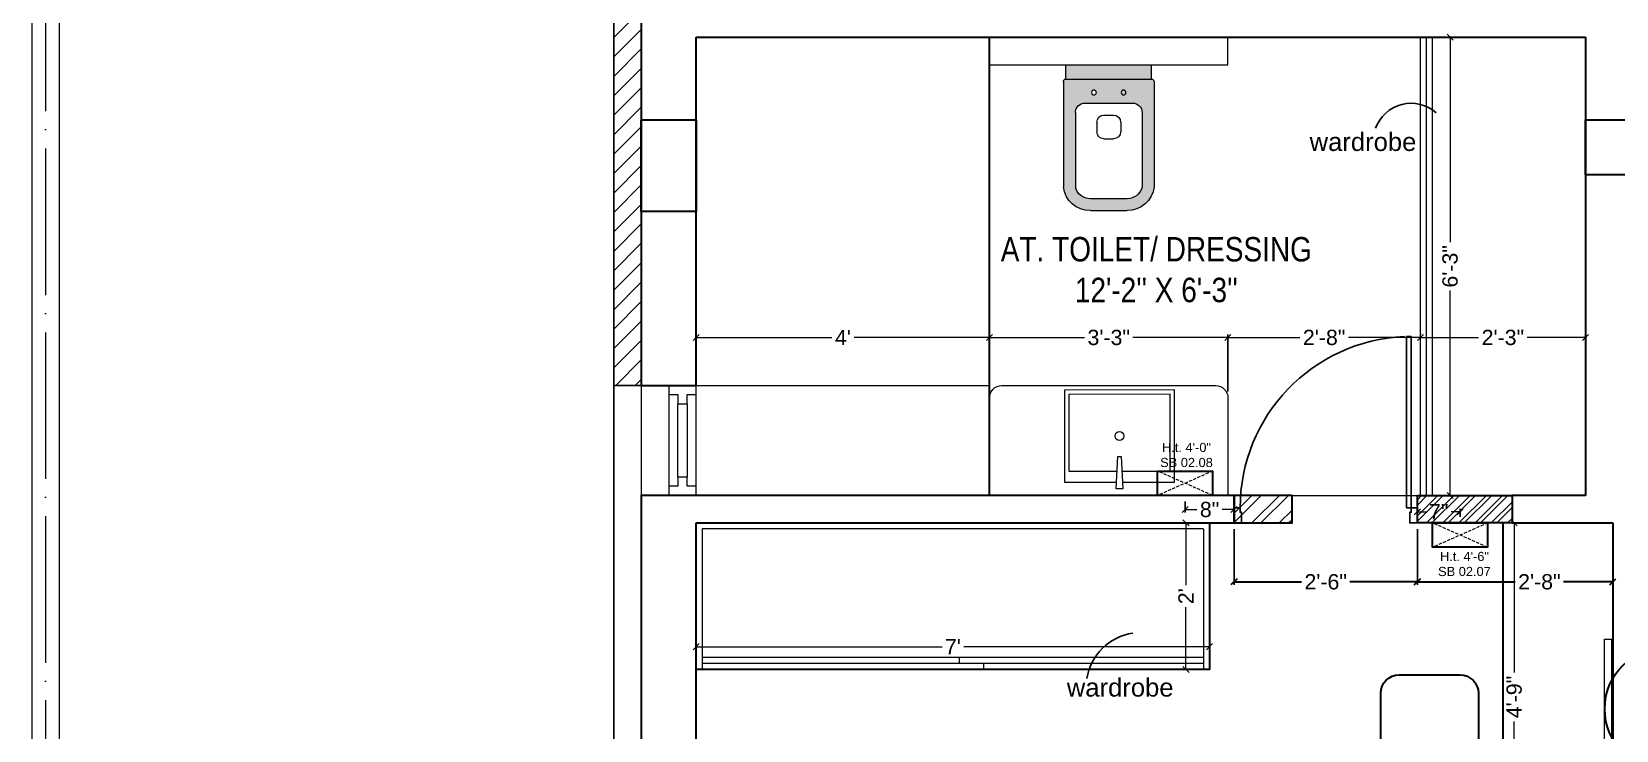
# Model space of a CAD drawing. Header units: millimetres. Extents: x 56222 to 3066687, y -650199 to -121287.
# Drawn here: x 148381.1 to 148640.4, y -178810.1 to -178695.7 of the extents above; entities that cross this region are included whole.
import ezdxf

# ---------------------------------------------------------------- set-up
doc = ezdxf.new("R2010")
doc.units = ezdxf.units.MM
doc.header["$MEASUREMENT"] = 0
doc.header["$PDMODE"] = 35
for name, pattern in [('ACAD_ISO04W100', [30, 24, -3, 0, -3]), ('DASHED', [0.75, 0.5, -0.25]), ('DASHED2', [0.375, 0.25, -0.125])]:
    doc.linetypes.add(name, pattern=pattern)
doc.layers.get('Defpoints').update_dxf_attribs({"color": 220})
doc.layers.add('AR DOOR', color=40, linetype='Continuous')
doc.layers.add('AR ELE-5', color=134, linetype='Continuous')
for name, color, linetype, lineweight in [('COLUMN', 1, 'Continuous', 30), ('dim05', 1, 'Continuous', 13), ('el', 7, 'Continuous', 20), ('ELEC-wires', 1, 'DASHED2', 13), ('Electrical', 84, 'Continuous', 30), ('ELEVATION ( SPIRAL STAIR )', 250, 'Continuous', 9), ('FIRST FLOOR', 7, 'Continuous', 9), ('FIRST FLOOR ( DW_RAIL )', 7, 'Continuous', 9), ('FIRST FLOOR ( TEXT )', 7, 'Continuous', 9), ('FIRST FLOOR_( PLine )_', 251, 'Continuous', 30), ('FURNITURE', 32, 'Continuous', 9), ('GROUND FLOOR', 7, 'Continuous', 9), ('GROUND FLOOR  ( DIM )', 7, 'Continuous', 9), ('GROUND FLOOR  ( PLINE )', 251, 'Continuous', 30), ('Labelling', 1, 'Continuous', 25), ('wall', 7, 'Continuous', 30), ('XX~SLAB ( BEAM )~ ( DIM )', 7, 'Continuous', 9)]:
    doc.layers.add(name, color=color, linetype=linetype, lineweight=lineweight)
doc.layers.add('XX~SLAB ( PLINE )', color=251, linetype='Continuous', plot=False)
doc.styles.add('Arial', font='arial.ttf')
doc.styles.add('KATHA', font='swissc.ttf')
doc.styles.get("Standard").update_dxf_attribs({"font": 'arial.ttf', "height": 6})
doc.styles.add('style4', font='ARIALN.TTF')
doc.dimstyles.new('ISO-25', dxfattribs={"dimtxt": 2.5, "dimasz": 1, "dimexe": 0.5, "dimexo": 1, "dimtad": 0, "dimdec": 1, "dimlunit": 4, "dimtxsty": 'Standard', "dimblk": 'OBLIQUE', "dimcen": 2.5, "dimclrd": 1, "dimclre": 1, "dimclrt": 5, "dimadec": 0, "dimazin": 0, "dimtfac": 1, "dimtdec": 1, "dimtmove": 0, "dimatfit": 3, "dimfxl": 1, "dimlwd": -1, "dimarcsym": 0})

# ---------------------------------------------------------------- blocks, each defined once
blk = doc.blocks.new('*U255')
for points in [[(0, 0), (0, 1120), (-30, 1120), (-30, 0)], [(40, 0), (0, 0), (0, -30), (-10, -30), (-10, -100), (40, -100)], [(-1160, 0), (-1120, 0), (-1120, -30), (-1110, -30), (-1110, -100), (-1160, -100)]]:
    blk.add_lwpolyline(points, close=True)
at = {"layer": 'AR ELE-5', "linetype": 'ByBlock', "ltscale": 15}
blk.add_arc((2, -1), 1122, 92.373, 179.9653, dxfattribs=at)
blk = doc.blocks.new('_Oblique')
at = {"layer": 'wall', "color": 0, "lineweight": -2}
blk.add_line((-0.5, -0.5), (0.5, 0.5), dxfattribs=at)
blk = doc.blocks.new('*D877')
at = {"layer": 'Defpoints', "color": 0, "lineweight": 30, "transparency": 16777216}
for p in [(148623.66, -178776.13), (148632.31, -178776.13), (148632.31, -178833.13)]:
    blk.add_point(p, dxfattribs=at)
at = {"layer": 'dim05', "color": 1, "linetype": 'Continuous', "lineweight": -2, "transparency": 16777216}
for p, q in [((148631.31, -178776.13), (148623.16, -178776.13)), ((148631.31, -178833.13), (148623.16, -178833.13))]:
    blk.add_line(p, q, dxfattribs=at)
at = {"layer": 'dim05', "color": 1, "linetype": 'Continuous', "transparency": 16777216}
for p, q in [((148623.66, -178776.13), (148623.66, -178800.64)), ((148623.66, -178833.13), (148623.66, -178808.63))]:
    blk.add_line(p, q, dxfattribs=at)
at = {"layer": 'dim05', "color": 1, "transparency": 16777216}
for p, rotation in [((148623.66, -178776.13), 90), ((148623.66, -178833.13), 270)]:
    blk.add_blockref('_Oblique', p, dxfattribs=dict(at, rotation=rotation))
at = {"layer": 'dim05', "color": 5, "lineweight": 25, "transparency": 16777216, "insert": (148623.66, -178804.63), "char_height": 2.5, "attachment_point": 5, "rotation": 90, "style": 'Arial'}
blk.add_mtext('4\'-9"', dxfattribs=at)
blk = doc.blocks.new('*D879')
at = {"layer": 'Defpoints', "color": 0, "lineweight": 30, "transparency": 16777216}
for p in [(148489.81, -178794.99), (148573.81, -178794.99), (148573.81, -178796.39)]:
    blk.add_point(p, dxfattribs=at)
at = {"layer": 'dim05', "color": 1, "linetype": 'Continuous', "lineweight": -2, "transparency": 16777216}
for p, q in [((148489.81, -178795.99), (148489.81, -178796.89)), ((148573.81, -178795.99), (148573.81, -178796.89))]:
    blk.add_line(p, q, dxfattribs=at)
at = {"layer": 'dim05', "color": 1, "linetype": 'Continuous', "transparency": 16777216}
for p, q in [((148489.81, -178796.39), (148530.04, -178796.39)), ((148573.81, -178796.39), (148533.57, -178796.39))]:
    blk.add_line(p, q, dxfattribs=at)
at = {"layer": 'dim05', "color": 1, "transparency": 16777216, "rotation": 180}
blk.add_blockref('_Oblique', (148489.81, -178796.39), dxfattribs=at)
at = {"layer": 'dim05', "color": 1, "transparency": 16777216}
blk.add_blockref('_Oblique', (148573.81, -178796.39), dxfattribs=at)
at = {"layer": 'dim05', "color": 5, "lineweight": 25, "transparency": 16777216, "insert": (148531.81, -178796.39), "char_height": 2.5, "attachment_point": 5, "style": 'Arial'}
blk.add_mtext("7'", dxfattribs=at)
blk = doc.blocks.new('*D880')
at = {"layer": 'Defpoints', "color": 0, "lineweight": 30, "transparency": 16777216}
for p in [(148569.63, -178776.13), (148569.95, -178776.13), (148569.63, -178800.13)]:
    blk.add_point(p, dxfattribs=at)
at = {"layer": 'dim05', "color": 1, "linetype": 'Continuous', "transparency": 16777216}
for p, q in [((148569.95, -178776.13), (148569.95, -178786.34)), ((148569.95, -178800.13), (148569.95, -178789.93))]:
    blk.add_line(p, q, dxfattribs=at)
at = {"layer": 'dim05', "color": 1, "linetype": 'Continuous', "lineweight": -2, "transparency": 16777216}
for p, q in [((148570.63, -178776.13), (148570.45, -178776.13)), ((148570.63, -178800.13), (148570.45, -178800.13))]:
    blk.add_line(p, q, dxfattribs=at)
at = {"layer": 'dim05', "color": 1, "transparency": 16777216}
for p, rotation in [((148569.95, -178776.13), 90), ((148569.95, -178800.13), 270)]:
    blk.add_blockref('_Oblique', p, dxfattribs=dict(at, rotation=rotation))
at = {"layer": 'dim05', "color": 5, "lineweight": 25, "transparency": 16777216, "insert": (148569.95, -178788.13), "char_height": 2.5, "attachment_point": 5, "rotation": 90, "style": 'Arial'}
blk.add_mtext("2'", dxfattribs=at)
blk = doc.blocks.new('A$C3EC62B37')
at = {"layer": 'FURNITURE', "lineweight": 30, "ltscale": 0.25, "true_color": 0xffffff}
h = blk.add_hatch(color=7, dxfattribs=at)
h.dxf.hatch_style = 1
h.paths.add_polyline_path([(-12.22, 0), (-12.22, 2.35), (-26.26, 2.35), (-26.26, 0)])
h.paths.add_polyline_path([(-26.26, 2.35), (-12.22, 2.35, 0.414214), (-11.83, 2.74), (-11.83, 19.96, 0.388639), (-16.24, 23.87), (-22.38, 23.87, 0.379499), (-26.65, 19.96), (-26.65, 2.74, 0.414214)])
h.paths.add_polyline_path([(-15.35, 6.26), (-23.13, 6.26, -0.414214), (-24.7, 7.83), (-24.7, 19.96, -0.349567), (-22.37, 21.91), (-16.24, 21.91, -0.364948), (-13.78, 19.96), (-13.78, 7.83, -0.414214)], flags=16)
h.paths.add_polyline_path([(-18.46, 8.22), (-20.02, 8.22, -0.414214), (-21.2, 9.39), (-21.2, 10.96, -0.414214), (-20.02, 12.13), (-18.46, 12.13, -0.414214), (-17.28, 10.96), (-17.28, 9.39, -0.414214)], flags=0)
h.paths.add_polyline_path([(-22.06, 4.53, -1), (-21.27, 4.53, -1)], flags=16)
at = {"layer": 'FURNITURE', "color": 0, "linetype": 'ByBlock', "lineweight": -2}
for p, q in [((-22.24, 23.87), (-16.24, 23.87)), ((-22.24, 21.91), (-16.24, 21.91)), ((-26.65, 2.74), (-26.65, 19.96)), ((-24.7, 7.83), (-24.7, 19.96)), ((-13.78, 7.83), (-13.78, 19.96)), ((-11.83, 2.74), (-11.83, 19.96)), ((-21.2, 9.39), (-21.2, 10.96)), ((-20.02, 12.13), (-18.46, 12.13)), ((-17.28, 9.39), (-17.28, 10.96)), ((-20.02, 8.22), (-18.46, 8.22)), ((-23.13, 6.26), (-15.35, 6.26)), ((-26.26, 2.35), (-12.22, 2.35)), ((-26.26, 2.35), (-26.26, 0)), ((-26.26, 0), (-12.22, 0)), ((-26.26, 0), (-12.22, 0)), ((-12.22, 2.35), (-12.22, 0))]:
    blk.add_line(p, q, dxfattribs=at)
for centre in [(-21.66, 4.53), (-16.81, 4.53)]:
    blk.add_circle(centre, 0.391, dxfattribs=at)
for centre, radius, start, end in [((-22.31, 19.5), 4.37, 89.0873, 174.0395), ((-16.17, 19.5), 4.37, 5.9605, 90.9127), ((-22.31, 19.48), 2.44, 88.437, 168.6348), ((-16.17, 19.48), 2.44, 11.3652, 91.563), ((-20.02, 10.96), 1.17, 90, 180), ((-18.46, 10.96), 1.17, 0, 90), ((-23.13, 7.83), 1.57, 180, 270), ((-20.02, 9.39), 1.17, 180, 270), ((-18.46, 9.39), 1.17, 270, 0), ((-15.35, 7.83), 1.57, 270, 0), ((-26.26, 2.74), 0.391, 180, 270), ((-12.22, 2.74), 0.391, 270, 0)]:
    blk.add_arc(centre, radius, start, end, dxfattribs=at)
blk = doc.blocks.new('*D901')
at = {"layer": 'Defpoints', "color": 0, "lineweight": 30, "transparency": 16777216}
for p in [(148537.81, -178743.07), (148576.81, -178745.78), (148576.81, -178755.63)]:
    blk.add_point(p, dxfattribs=at)
at = {"layer": 'dim05', "color": 1, "linetype": 'Continuous', "lineweight": -2, "transparency": 16777216}
for p, q in [((148537.81, -178744.07), (148537.81, -178746.28)), ((148576.81, -178754.63), (148576.81, -178745.28))]:
    blk.add_line(p, q, dxfattribs=at)
at = {"layer": 'dim05', "color": 1, "linetype": 'Continuous', "transparency": 16777216}
for p, q in [((148537.81, -178745.78), (148553.36, -178745.78)), ((148576.81, -178745.78), (148561.26, -178745.78))]:
    blk.add_line(p, q, dxfattribs=at)
at = {"layer": 'dim05', "color": 1, "transparency": 16777216, "rotation": 180}
blk.add_blockref('_Oblique', (148537.81, -178745.78), dxfattribs=at)
at = {"layer": 'dim05', "color": 1, "transparency": 16777216}
blk.add_blockref('_Oblique', (148576.81, -178745.78), dxfattribs=at)
at = {"layer": 'dim05', "color": 5, "lineweight": 25, "transparency": 16777216, "insert": (148557.31, -178745.78), "char_height": 2.5, "attachment_point": 5, "style": 'Arial'}
blk.add_mtext('3\'-3"', dxfattribs=at)
blk = doc.blocks.new('*D902')
at = {"layer": 'Defpoints', "color": 0, "lineweight": 30, "transparency": 16777216}
for p in [(148608.31, -178745.78), (148608.31, -178746.04), (148576.81, -178755.63)]:
    blk.add_point(p, dxfattribs=at)
at = {"layer": 'dim05', "color": 1, "linetype": 'Continuous', "lineweight": -2, "transparency": 16777216}
for p, q in [((148576.81, -178754.63), (148576.81, -178745.28)), ((148608.31, -178745.04), (148608.31, -178745.28))]:
    blk.add_line(p, q, dxfattribs=at)
at = {"layer": 'dim05', "color": 1, "linetype": 'Continuous', "transparency": 16777216}
for p, q in [((148576.81, -178745.78), (148588.59, -178745.78)), ((148608.31, -178745.78), (148596.53, -178745.78))]:
    blk.add_line(p, q, dxfattribs=at)
at = {"layer": 'dim05', "color": 1, "transparency": 16777216, "rotation": 180}
blk.add_blockref('_Oblique', (148576.81, -178745.78), dxfattribs=at)
at = {"layer": 'dim05', "color": 1, "transparency": 16777216}
blk.add_blockref('_Oblique', (148608.31, -178745.78), dxfattribs=at)
at = {"layer": 'dim05', "color": 5, "lineweight": 25, "transparency": 16777216, "insert": (148592.56, -178745.78), "char_height": 2.5, "attachment_point": 5, "style": 'Arial'}
blk.add_mtext('2\'-8"', dxfattribs=at)
blk = doc.blocks.new('*D903')
at = {"layer": 'Defpoints', "color": 0, "lineweight": 30, "transparency": 16777216}
for p in [(148608.31, -178746.04), (148635.31, -178745.78), (148635.31, -178746.04)]:
    blk.add_point(p, dxfattribs=at)
at = {"layer": 'dim05', "color": 1, "linetype": 'Continuous', "lineweight": -2, "transparency": 16777216}
for p, q in [((148608.31, -178745.04), (148608.31, -178745.28)), ((148635.31, -178745.04), (148635.31, -178745.28))]:
    blk.add_line(p, q, dxfattribs=at)
at = {"layer": 'dim05', "color": 1, "linetype": 'Continuous', "transparency": 16777216}
for p, q in [((148608.31, -178745.78), (148617.84, -178745.78)), ((148635.31, -178745.78), (148625.78, -178745.78))]:
    blk.add_line(p, q, dxfattribs=at)
at = {"layer": 'dim05', "color": 1, "transparency": 16777216, "rotation": 180}
blk.add_blockref('_Oblique', (148608.31, -178745.78), dxfattribs=at)
at = {"layer": 'dim05', "color": 1, "transparency": 16777216}
blk.add_blockref('_Oblique', (148635.31, -178745.78), dxfattribs=at)
at = {"layer": 'dim05', "color": 5, "lineweight": 25, "transparency": 16777216, "insert": (148621.81, -178745.78), "char_height": 2.5, "attachment_point": 5, "style": 'Arial'}
blk.add_mtext('2\'-3"', dxfattribs=at)
blk = doc.blocks.new('*D904')
at = {"layer": 'Defpoints', "color": 0, "lineweight": 30, "transparency": 16777216}
for p in [(148613.17, -178696.63), (148614.44, -178696.63), (148614.06, -178771.63)]:
    blk.add_point(p, dxfattribs=at)
at = {"layer": 'dim05', "color": 1, "linetype": 'Continuous', "lineweight": -2, "transparency": 16777216}
for p, q in [((148613.44, -178696.63), (148612.67, -178696.63)), ((148613.06, -178771.63), (148612.67, -178771.63))]:
    blk.add_line(p, q, dxfattribs=at)
at = {"layer": 'dim05', "color": 1, "linetype": 'Continuous', "transparency": 16777216}
for p, q in [((148613.17, -178696.63), (148613.17, -178730.18)), ((148613.17, -178771.63), (148613.17, -178738.09))]:
    blk.add_line(p, q, dxfattribs=at)
at = {"layer": 'dim05', "color": 1, "transparency": 16777216}
for p, rotation in [((148613.17, -178696.63), 90), ((148613.17, -178771.63), 270)]:
    blk.add_blockref('_Oblique', p, dxfattribs=dict(at, rotation=rotation))
at = {"layer": 'dim05', "color": 5, "lineweight": 25, "transparency": 16777216, "insert": (148613.17, -178734.13), "char_height": 2.5, "attachment_point": 5, "rotation": 90, "style": 'Arial'}
blk.add_mtext('6\'-3"', dxfattribs=at)
blk = doc.blocks.new('*D905')
at = {"layer": 'Defpoints', "color": 0, "lineweight": 30, "transparency": 16777216}
for p in [(148489.81, -178745.78), (148489.81, -178748.96), (148537.81, -178748.96)]:
    blk.add_point(p, dxfattribs=at)
at = {"layer": 'dim05', "color": 1, "linetype": 'Continuous', "lineweight": -2, "transparency": 16777216}
for p, q in [((148489.81, -178747.96), (148489.81, -178745.28)), ((148537.81, -178747.96), (148537.81, -178745.28))]:
    blk.add_line(p, q, dxfattribs=at)
at = {"layer": 'dim05', "color": 1, "linetype": 'Continuous', "transparency": 16777216}
for p, q in [((148489.81, -178745.78), (148511.98, -178745.78)), ((148537.81, -178745.78), (148515.63, -178745.78))]:
    blk.add_line(p, q, dxfattribs=at)
at = {"layer": 'dim05', "color": 1, "transparency": 16777216, "rotation": 180}
blk.add_blockref('_Oblique', (148489.81, -178745.78), dxfattribs=at)
at = {"layer": 'dim05', "color": 1, "transparency": 16777216}
blk.add_blockref('_Oblique', (148537.81, -178745.78), dxfattribs=at)
at = {"layer": 'dim05', "color": 5, "lineweight": 25, "transparency": 16777216, "insert": (148513.81, -178745.78), "char_height": 2.5, "attachment_point": 5, "style": 'Arial'}
blk.add_mtext("4'", dxfattribs=at)
blk = doc.blocks.new('*D947')
at = {"layer": 'Defpoints', "color": 0, "lineweight": 30, "transparency": 16777216}
for p in [(148577.81, -178776.13), (148607.81, -178776.13), (148607.81, -178785.78)]:
    blk.add_point(p, dxfattribs=at)
at = {"layer": 'dim05', "color": 5, "linetype": 'Continuous', "lineweight": -2, "transparency": 16777216}
for p, q in [((148577.81, -178777.13), (148577.81, -178786.28)), ((148607.81, -178777.13), (148607.81, -178786.28))]:
    blk.add_line(p, q, dxfattribs=at)
at = {"layer": 'dim05', "color": 5, "linetype": 'Continuous', "lineweight": 30, "transparency": 16777216}
for p, q in [((148577.81, -178785.78), (148588.84, -178785.78)), ((148607.81, -178785.78), (148596.78, -178785.78))]:
    blk.add_line(p, q, dxfattribs=at)
at = {"layer": 'dim05', "color": 5, "lineweight": 30, "transparency": 16777216, "rotation": 180}
blk.add_blockref('_Oblique', (148577.81, -178785.78), dxfattribs=at)
at = {"layer": 'dim05', "color": 5, "lineweight": 30, "transparency": 16777216}
blk.add_blockref('_Oblique', (148607.81, -178785.78), dxfattribs=at)
at = {"layer": 'dim05', "color": 5, "lineweight": 30, "transparency": 16777216, "insert": (148592.81, -178785.78), "char_height": 2.5, "attachment_point": 5, "style": 'Arial'}
blk.add_mtext('2\'-6"', dxfattribs=at)
blk = doc.blocks.new('*D948')
at = {"layer": 'Defpoints', "color": 0, "lineweight": 30, "transparency": 16777216}
for p in [(148607.81, -178776.13), (148639.81, -178776.13), (148639.81, -178785.78)]:
    blk.add_point(p, dxfattribs=at)
at = {"layer": 'dim05', "color": 5, "linetype": 'Continuous', "lineweight": -2, "transparency": 16777216}
for p, q in [((148607.81, -178777.13), (148607.81, -178786.28)), ((148639.81, -178777.13), (148639.81, -178786.28))]:
    blk.add_line(p, q, dxfattribs=at)
at = {"layer": 'dim05', "color": 5, "linetype": 'Continuous', "lineweight": 30, "transparency": 16777216}
for p, q in [((148607.81, -178785.78), (148623.81, -178785.78)), ((148639.81, -178785.78), (148631.75, -178785.78))]:
    blk.add_line(p, q, dxfattribs=at)
at = {"layer": 'dim05', "color": 5, "lineweight": 30, "transparency": 16777216, "rotation": 180}
blk.add_blockref('_Oblique', (148607.81, -178785.78), dxfattribs=at)
at = {"layer": 'dim05', "color": 5, "lineweight": 30, "transparency": 16777216}
blk.add_blockref('_Oblique', (148639.81, -178785.78), dxfattribs=at)
at = {"layer": 'dim05', "color": 5, "lineweight": 30, "transparency": 16777216, "insert": (148627.78, -178785.78), "char_height": 2.5, "attachment_point": 5, "style": 'Arial'}
blk.add_mtext('2\'-8"', dxfattribs=at)
blk = doc.blocks.new('6616')
at = {"color": 242, "linetype": 'DASHED', "true_color": 0xcd2027}
for p, q in [((386784.79, -36915.77), (386775.78, -36911.78)), ((386784.79, -36911.78), (386775.78, -36915.77))]:
    blk.add_line(p, q, dxfattribs=at)
at = {"layer": 'ELEC-wires', "color": 5, "linetype": 'ByBlock', "lineweight": 30, "ltscale": 4}
blk.add_lwpolyline([(386775.78, -36911.78), (386784.79, -36911.78), (386784.79, -36915.77), (386775.78, -36915.77)], close=True, dxfattribs=at)
blk = doc.blocks.new('*D1035')
at = {"layer": 'Defpoints', "color": 0, "lineweight": 30, "transparency": 16777216}
for p in [(148614.81, -178774.3), (148607.81, -178776.13), (148614.81, -178776.13)]:
    blk.add_point(p, dxfattribs=at)
at = {"layer": 'dim05', "color": 1, "linetype": 'Continuous', "lineweight": -2, "transparency": 16777216}
for p, q in [((148607.81, -178775.13), (148607.81, -178773.8)), ((148614.81, -178775.13), (148614.81, -178773.8))]:
    blk.add_line(p, q, dxfattribs=at)
at = {"layer": 'dim05', "color": 1, "linetype": 'Continuous', "transparency": 16777216}
for p, q in [((148607.81, -178774.3), (148609.26, -178774.3)), ((148614.81, -178774.3), (148613.36, -178774.3))]:
    blk.add_line(p, q, dxfattribs=at)
at = {"layer": 'dim05', "color": 1, "transparency": 16777216, "rotation": 180}
blk.add_blockref('_Oblique', (148607.81, -178774.3), dxfattribs=at)
at = {"layer": 'dim05', "color": 1, "transparency": 16777216}
blk.add_blockref('_Oblique', (148614.81, -178774.3), dxfattribs=at)
at = {"layer": 'dim05', "color": 5, "lineweight": 25, "transparency": 16777216, "insert": (148611.31, -178774.3), "char_height": 2.5, "attachment_point": 5, "style": 'Arial'}
blk.add_mtext('7"', dxfattribs=at)
blk = doc.blocks.new('*D1036')
at = {"layer": 'Defpoints', "color": 0, "lineweight": 30, "transparency": 16777216}
for p in [(148569.81, -178771.63), (148577.81, -178771.63), (148569.81, -178773.95)]:
    blk.add_point(p, dxfattribs=at)
at = {"layer": 'dim05', "color": 1, "linetype": 'Continuous', "lineweight": -2, "transparency": 16777216}
for p, q in [((148569.81, -178772.63), (148569.81, -178774.45)), ((148577.81, -178772.63), (148577.81, -178774.45))]:
    blk.add_line(p, q, dxfattribs=at)
at = {"layer": 'dim05', "color": 1, "linetype": 'Continuous', "transparency": 16777216}
for p, q in [((148569.81, -178773.95), (148571.74, -178773.95)), ((148577.81, -178773.95), (148575.87, -178773.95))]:
    blk.add_line(p, q, dxfattribs=at)
at = {"layer": 'dim05', "color": 1, "transparency": 16777216, "rotation": 180}
blk.add_blockref('_Oblique', (148569.81, -178773.95), dxfattribs=at)
at = {"layer": 'dim05', "color": 1, "transparency": 16777216}
blk.add_blockref('_Oblique', (148577.81, -178773.95), dxfattribs=at)
at = {"layer": 'dim05', "color": 5, "lineweight": 25, "transparency": 16777216, "insert": (148573.81, -178773.95), "char_height": 2.5, "attachment_point": 5, "style": 'Arial'}
blk.add_mtext('8"', dxfattribs=at)

msp = doc.modelspace()

# ---------------------------------------------------------------- hatches: boundary and pattern name
at = {"layer": 'ELEVATION ( SPIRAL STAIR )', "lineweight": 5}
h = msp.add_hatch(dxfattribs=at)
h.set_pattern_fill('ANSI32', color=2, scale=8.479723)
h.set_pattern_definition([(45, (-587.334, -1615.5918), (-2.24852616, 2.24852616), []), (45, (-585.835, -1615.5918), (-2.24852616, 2.24852616), [])])
h.paths.add_polyline_path([(148587.3094, -178771.6344), (148578.8821, -178771.6344, 0.01815167), (148578.8094, -178773.6684), (148578.8094, -178774.3844), (148579.0594, -178774.3844), (148579.0594, -178776.1344), (148587.3094, -178776.1344)])
h.paths.add_polyline_path([(148578.8821, -178771.6344), (148577.8094, -178771.6344), (148577.8094, -178773.6344), (148578.8094, -178773.6344, -0.01784844)])
h.paths.add_polyline_path([(148579.0594, -178774.3844), (148578.8094, -178774.3844), (148578.8094, -178773.6344), (148577.8094, -178773.6344), (148577.8094, -178776.1344), (148579.0594, -178776.1344)])
at = {"layer": 'GROUND FLOOR  ( DIM )'}
h = msp.add_hatch(dxfattribs=at)
h.set_pattern_fill('ANSI31', color=256, scale=18, style=0)
h.set_pattern_definition([(45, (10212.9477, -11458.0852), (-1.590990258, 1.590990258), [])])
h.paths.add_polyline_path([(148476.3094, -178692.1344), (148480.8094, -178692.1344), (148480.8094, -178753.6344), (148476.3094, -178753.6344)])
at = {"layer": 'GROUND FLOOR  ( PLINE )', "lineweight": 5}
h = msp.add_hatch(dxfattribs=at)
h.set_pattern_fill('ANSI32', color=3, scale=5)
h.set_pattern_definition([(45, (-587.3341, -1615.5918), (-1.325825215, 1.325825215), []), (45, (-586.4502, -1615.5918), (-1.325825215, 1.325825215), [])])
h.paths.add_polyline_path([(148623.3094, -178771.6344), (148607.8094, -178771.6344), (148607.8094, -178776.1344), (148623.3094, -178776.1344)])

# ---------------------------------------------------------------- linework, layer by layer
at = {"layer": 'COLUMN'}
for points in [[(148480.8094, -178710.1344), (148489.8094, -178710.1344), (148489.8094, -178725.1344), (148480.8094, -178725.1344)], [(148635.3094, -178710.1344), (148644.3094, -178710.1344), (148644.3094, -178719.1344), (148635.3094, -178719.1344)]]:
    msp.add_lwpolyline(points, close=True, dxfattribs=at)
at = {"layer": 'ELEVATION ( SPIRAL STAIR )', "color": 2, "lineweight": 30}
msp.add_lwpolyline([(148587.3094, -178771.6344), (148577.8094, -178771.6344), (148577.8094, -178776.1344), (148587.3094, -178776.1344)], close=True, dxfattribs=at)
at = {"layer": 'ELEVATION ( SPIRAL STAIR )', "color": 5}
msp.add_lwpolyline([(148638.4089, -178795.1753), (148639.5594, -178795.1753), (148639.5594, -178827.1344), (148638.4089, -178827.1344)], close=True, dxfattribs=at)
at = {"layer": 'FIRST FLOOR'}
for p, q in [((148480.8094, -178692.1344), (148480.8094, -179002.6344)), ((148489.8094, -178771.6344), (148489.8094, -178696.6344)), ((148489.8094, -178696.6344), (148635.3094, -178696.6344)), ((148635.3094, -178771.6344), (148635.3094, -178696.6344)), ((148480.8094, -178753.6344), (148489.8094, -178753.6344)), ((148480.8094, -178771.6344), (148635.3094, -178771.6344)), ((148577.8094, -178776.1344), (148577.8094, -178771.6344)), ((148623.3094, -178776.1344), (148623.3094, -178771.6344)), ((148489.8094, -178962.1344), (148489.8094, -178776.1344)), ((148489.8094, -178776.1344), (148577.8094, -178776.1344)), ((148607.8094, -178776.1344), (148639.8094, -178776.1344)), ((148639.8094, -178776.1344), (148639.8094, -178852.6344))]:
    msp.add_line(p, q, dxfattribs=at)
at = {"layer": 'FIRST FLOOR', "ltscale": 0.7}
msp.add_lwpolyline([(148639.8094, -179002.6344), (148639.8094, -179038.6344), (148476.3094, -179038.6344), (148476.3094, -178692.1344), (148480.8094, -178692.1344)], dxfattribs=at)
at = {"layer": 'FIRST FLOOR ( DW_RAIL )'}
msp.add_lwpolyline([(148485.3094, -178753.6344), (148485.3094, -178755.1344), (148486.8094, -178755.1344), (148486.8094, -178756.6344), (148488.3094, -178756.6344), (148488.3094, -178768.6344), (148486.8094, -178768.6344), (148486.8094, -178770.1344), (148485.3094, -178770.1344), (148485.3094, -178771.6344), (148489.8094, -178771.6344), (148489.8094, -178770.1344), (148488.3094, -178770.1344), (148488.3094, -178768.6344), (148486.8094, -178768.6344), (148486.8094, -178756.6344), (148488.3094, -178756.6344), (148488.3094, -178755.1344), (148489.8094, -178755.1344), (148489.8094, -178753.6344), (148485.3094, -178753.6344), (148485.3094, -178771.6344), (148489.8094, -178771.6344), (148489.8094, -178753.6344)], close=True, dxfattribs=at)
at = {"layer": 'FIRST FLOOR_( PLine )_'}
for p, q in [((148480.8094, -178692.1344), (148480.8094, -178753.6344)), ((148489.8094, -178696.6344), (148635.3094, -178696.6344)), ((148489.8094, -178753.6344), (148489.8094, -178696.6344)), ((148635.3094, -178696.6344), (148635.3094, -178771.6344)), ((148480.8094, -178753.6344), (148489.8094, -178753.6344)), ((148635.3094, -178771.6344), (148623.3094, -178771.6344)), ((148623.3094, -178771.6344), (148623.3094, -178776.1344)), ((148623.3094, -178776.1344), (148639.8094, -178776.1344)), ((148639.8094, -178776.1344), (148639.8094, -178852.6344))]:
    msp.add_line(p, q, dxfattribs=at)
for points in [[(148489.8094, -178776.1344), (148577.8094, -178776.1344), (148577.8094, -178771.6344), (148480.8094, -178771.6344), (148480.8094, -178776.1344)], [(148480.8094, -178776.1344), (148480.8094, -178935.1344), (148489.8094, -178935.1344), (148489.8094, -178776.1344)]]:
    msp.add_lwpolyline(points, dxfattribs=at)
at = {"layer": 'FURNITURE', "color": 5, "lineweight": 30, "ltscale": 10000}
msp.add_line((148537.8094, -178771.6344), (148537.8094, -178696.6344), dxfattribs=at)
at = {"layer": 'FURNITURE'}
for p, q in [((148608.3094, -178771.6344), (148608.3094, -178696.6344)), ((148609.3094, -178771.6344), (148609.3094, -178696.6344)), ((148610.3094, -178771.6344), (148610.3094, -178696.6344)), ((148490.8094, -178777.0388), (148572.8094, -178777.0388)), ((148490.8094, -178800.0388), (148490.8094, -178777.0388)), ((148572.8094, -178777.1344), (148572.8094, -178800.1344)), ((148572.8094, -178798.1344), (148490.8094, -178798.1344)), ((148572.8094, -178799.1344), (148490.8094, -178799.1344)), ((148532.8094, -178798.1344), (148532.8094, -178799.1344)), ((148536.8094, -178799.1344), (148536.8094, -178800.1344))]:
    msp.add_line(p, q, dxfattribs=at)
at = {"layer": 'FURNITURE', "lineweight": 30}
msp.add_line((148621.8094, -178776.1344), (148621.8094, -178830.1344), dxfattribs=at)
at = {"layer": 'FURNITURE'}
for points in [[(148576.8094, -178701.1344), (148576.8094, -178696.6344), (148537.8094, -178696.6344), (148537.8094, -178701.1344)], [(148537.8094, -178753.6344), (148537.8094, -178771.6344), (148489.8094, -178771.6344), (148489.8094, -178753.6344)], [(148558.7738, -178765.2515), (148559.3454, -178765.2511), (148559.6032, -178770.5479), (148558.523, -178770.5486)]]:
    msp.add_lwpolyline(points, close=True, dxfattribs=at)
msp.add_lwpolyline([(148576.8094, -178771.6344), (148537.8094, -178771.6344), (148537.8094, -178755.6287, -0.41421322), (148539.8094, -178753.6287), (148574.8094, -178753.6286, -0.4142139), (148576.8094, -178755.6286)], format="xyb", close=True, dxfattribs=at)
for points in [[(148559.5507, -178769.4677), (148568.0617, -178769.4532), (148568.0529, -178754.3593), (148550.0529, -178754.3799), (148550.0617, -178769.4739), (148558.5741, -178769.4684)], [(148559.463, -178767.6673), (148567.3403, -178767.6533), (148567.3333, -178755.0799), (148550.7736, -178755.0996), (148550.7807, -178767.673), (148558.6594, -178767.6679)]]:
    msp.add_lwpolyline(points, dxfattribs=at)
at = {"layer": 'FURNITURE', "lineweight": 30}
msp.add_lwpolyline([(148489.8094, -178776.1344), (148573.8094, -178776.1344), (148573.8094, -178800.1344), (148489.8094, -178800.1344)], close=True, dxfattribs=at)
msp.add_lwpolyline([(148604.8339, -178801.0055), (148614.8021, -178801.0055, -0.41421356), (148617.8021, -178804.0055), (148617.8021, -178813.9616, -0.41421356), (148614.8021, -178816.9616), (148604.8339, -178816.9616, -0.41421356), (148601.8339, -178813.9616), (148601.8339, -178804.0055, -0.41421356)], format="xyb", close=True, dxfattribs=at)
at = {"layer": 'FURNITURE'}
msp.add_circle((148559.0573, -178761.9063), 0.7202, dxfattribs=at)
at = {"layer": 'GROUND FLOOR'}
for p, q in [((148381.0594, -178652.3844), (148381.0594, -179119.3844)), ((148385.5594, -178656.8844), (148385.5594, -179114.8844))]:
    msp.add_line(p, q, dxfattribs=at)
at = {"layer": 'GROUND FLOOR', "color": 1, "linetype": 'ACAD_ISO04W100'}
msp.add_lwpolyline([(148881.3094, -178654.6344), (148383.3094, -178654.6344), (148383.3094, -179117.1344), (148881.3094, -179117.1344)], dxfattribs=at)
at = {"layer": 'GROUND FLOOR  ( DIM )'}
msp.add_lwpolyline([(148480.8094, -178692.1344), (148476.3094, -178692.1344), (148476.3094, -178753.6344), (148489.8094, -178753.6344)], dxfattribs=at)
msp.add_lwpolyline([(148476.3094, -178692.1344), (148480.8094, -178692.1344), (148480.8094, -178753.6344), (148476.3094, -178753.6344)], close=True, dxfattribs=at)
at = {"layer": 'GROUND FLOOR  ( PLINE )', "color": 3}
msp.add_lwpolyline([(148607.8094, -178771.6344), (148623.3094, -178771.6344), (148623.3094, -178776.1344), (148607.8094, -178776.1344)], close=True, dxfattribs=at)
at = {"layer": 'Labelling', "color": 1}
for centre, radius, start, end in [((148606.7985, -178713.6354, -0.0006), 6.1994, 48.584745, 160.114746), ((148562.5231, -178802.9686, -0.0006), 8.8915, 98.354103, 171.276609)]:
    msp.add_arc(centre, radius, start, end, dxfattribs=at)
at = {"layer": 'XX~SLAB ( BEAM )~ ( DIM )', "color": 242, "lineweight": 30, "true_color": 0xcd2027}
msp.add_circle((148648.5102, -178806.5679), 10.0406, dxfattribs=at)
at = {"layer": 'XX~SLAB ( PLINE )'}
msp.add_lwpolyline([(148476.3094, -178692.1344), (148881.3094, -178692.1344), (148881.3095, -179002.6344), (148872.3094, -179002.6344), (148852.5048, -179002.6344), (148812.1676, -179002.6344), (148786.8094, -179002.6344), (148644.3094, -179002.6344), (148644.3094, -179038.6344), (148476.3094, -179038.6344)], close=True, dxfattribs=at)

# ---------------------------------------------------------------- block references
at = {"layer": 'AR DOOR', "linetype": 'ByBlock', "lineweight": -2, "extrusion": (0, 0, -1), "xscale": -0.02500000000004329, "yscale": 0.02500000000004329, "zscale": -0.02500000000004329}
msp.add_blockref('*U255', (-148606.8094, -178773.6344), dxfattribs=at)
at = {"layer": 'el', "color": 1}
for p in [(-238210.4814, -141855.8638), (-238165.4778, -141864.3507)]:
    msp.add_blockref('6616', p, dxfattribs=at)
at = {"layer": 'FURNITURE', "xscale": -1, "rotation": 180}
msp.add_blockref('A$C3EC62B37', (148576.5484, -178701.1344), dxfattribs=at)

# ---------------------------------------------------------------- texts
at = {"layer": 'Electrical', "color": 240, "true_color": 0xed1f24, "transparency": 33554687}
for s, p in [('H.t. 4\'-0"', (148566.0317, -178764.523)), ('H.t. 4\'-6"', (148611.5162, -178782.3672))]:
    msp.add_text(s, height=1.5, dxfattribs=at).set_placement(p)
at = {"layer": 'Electrical', "color": 5, "transparency": 33554687}
for s, p in [('SB 02.08', (148565.7195, -178766.9854)), ('SB 02.07', (148611.204, -178784.8297))]:
    msp.add_text(s, height=1.5, dxfattribs=at).set_placement(p)
at = {"layer": 'FIRST FLOOR ( TEXT )', "insert": (148565.0974, -178734.6904), "char_height": 4, "attachment_point": 5, "style": 'KATHA'}
msp.add_mtext("AT. TOILET/ DRESSING\\P12'-2'' X 6'-3''", dxfattribs=at)
at = {"layer": 'Labelling', "color": 1, "char_height": 3, "width": 33.454272, "attachment_point": 5, "style": 'style4'}
for insert in [(148598.9133, -178713.7658, -0.0704), (148559.1802, -178803.0833, -0.0704)]:
    msp.add_mtext('\\A1;{\\fArial|b0|i0|c0|p34;wardrobe}', dxfattribs=dict(at, insert=insert))

# ---------------------------------------------------------------- dimensions: what is measured, and where the dimension line sits
at = {"layer": 'dim05', "color": 27, "lineweight": 25, "true_color": 0x7d5120}
for base, p1, p2, picture, middle in [((148613.1682, -178696.6344), (148614.059, -178771.6344), (148614.4419, -178696.6344), '*D904', (148613.1682, -178734.1344)), ((148569.9494, -178776.1344), (148569.6329, -178800.1344), (148569.6329, -178776.1344), '*D880', (148569.9494, -178788.1344)), ((148623.6581, -178776.1344), (148632.3094, -178833.1344), (148632.3094, -178776.1344), '*D877', (148623.6581, -178804.6344))]:
    dim = msp.add_linear_dim(base=base, p1=p1, p2=p2, angle=90, dimstyle='ISO-25', override={"dimdec": 0, "dimtxsty": 'Arial'}, dxfattribs=at)
    dim.commit()
    dim.dimension.update_dxf_attribs({"geometry": picture, "text_midpoint": middle})
for base, p1, p2, override, picture, middle in [((148576.8094, -178745.7805), (148537.8094, -178743.0724), (148576.8094, -178755.6286), {"dimdec": 0, "dimtxsty": 'Arial'}, '*D901', (148557.3094, -178745.7805)), ((148489.8094, -178745.7805), (148537.8094, -178748.9552), (148489.8094, -178748.9552), {"dimdec": 0, "dimtxsty": 'Arial'}, '*D905', (148513.8094, -178745.7805)), ((148608.3094364014, -178745.780505524), (148576.8094364014, -178755.6286348354), (148608.3094364014, -178746.0420692957), {"dimdec": 0, "dimtxsty": 'Arial'}, '*D902', (148592.5594364014, -178745.780505524)), ((148635.3094, -178745.7805), (148608.3094, -178746.0421), (148635.3094, -178746.0421), {"dimdec": 0, "dimtxsty": 'Arial'}, '*D903', (148621.8094, -178745.7805)), ((148569.8059, -178773.9531), (148577.8094, -178771.6344), (148569.8059, -178771.6344), {"dimtxsty": 'Arial'}, '*D1036', (148573.8077, -178773.9531)), ((148614.8094, -178774.3017), (148607.8094, -178776.1344), (148614.8094, -178776.1344), {"dimtxsty": 'Arial'}, '*D1035', (148611.3094, -178774.3017)), ((148573.8094, -178796.3856), (148489.8094, -178794.9933), (148573.8094, -178794.9933), {"dimdec": 0, "dimtxsty": 'Arial'}, '*D879', (148531.8094, -178796.3856))]:
    dim = msp.add_linear_dim(base=base, p1=p1, p2=p2, dimstyle='ISO-25', override=override, dxfattribs=at)
    dim.commit()
    dim.dimension.update_dxf_attribs({"geometry": picture, "text_midpoint": middle})
at = {"layer": 'dim05', "color": 27, "lineweight": 30, "true_color": 0x7d5120}
dim = msp.add_linear_dim(base=(148607.8094, -178785.7792), p1=(148577.8094, -178776.1344), p2=(148607.8094, -178776.1344), dimstyle='ISO-25', override={"dimtxsty": 'Arial', "dimclrd": 5, "dimclre": 5, "dimlwd": 30}, dxfattribs=at)
dim.commit()
dim.dimension.update_dxf_attribs({"geometry": '*D947', "text_midpoint": (148592.8094, -178785.7792)})
dim = msp.add_linear_dim(base=(148639.8094, -178785.7792), p1=(148607.8094, -178776.1344), p2=(148639.8094, -178776.1344), dimstyle='ISO-25', override={"dimtxsty": 'Arial', "dimclrd": 5, "dimclre": 5, "dimlwd": 30}, dxfattribs=at)
dim.commit()
dim.dimension.update_dxf_attribs({"geometry": '*D948', "text_midpoint": (148627.7786, -178785.7792), "dimtype": 160})

doc.saveas('drawing.dxf')
